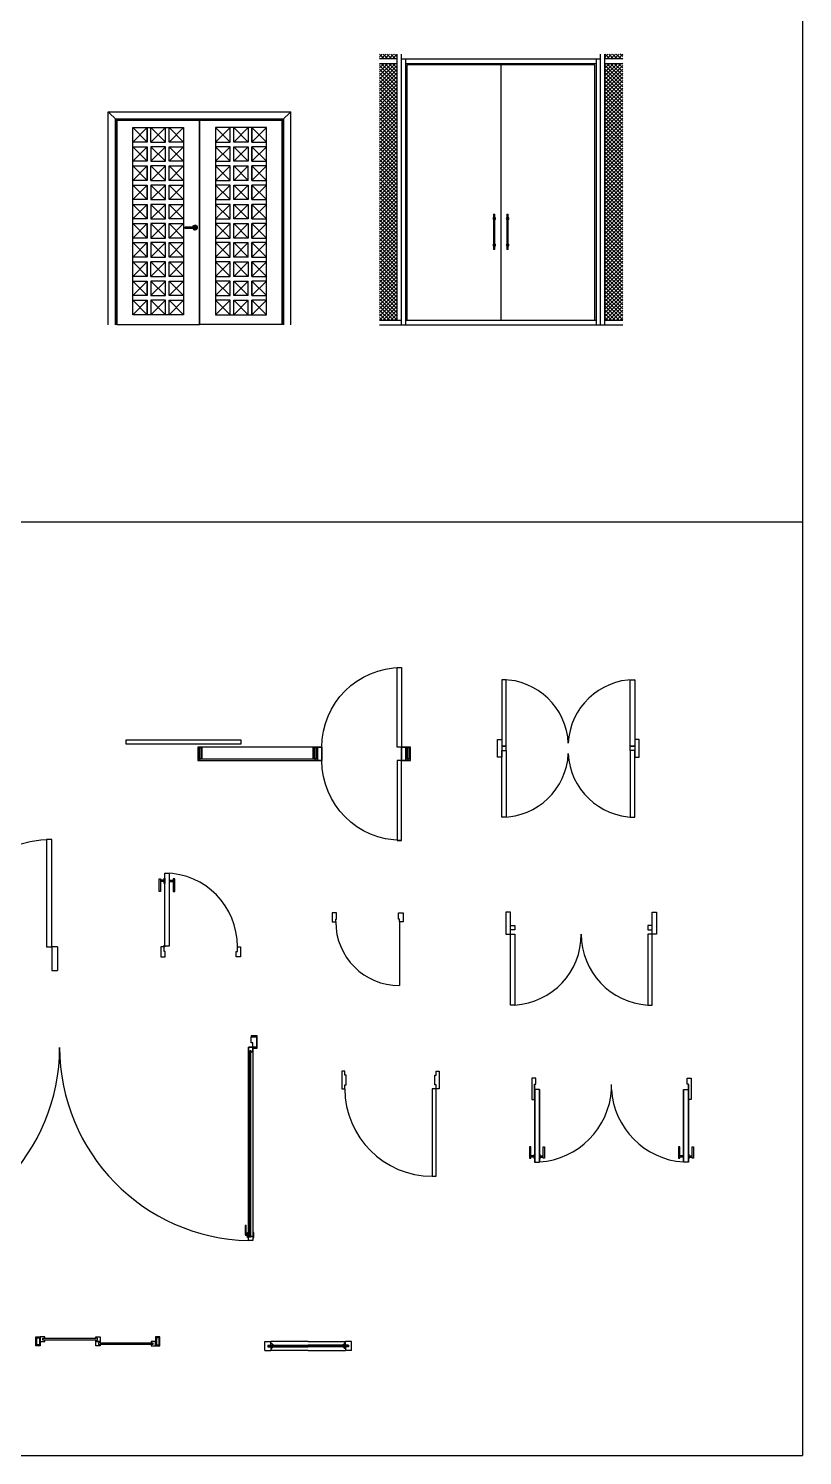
# Model space of a CAD drawing. Header units: inches. Extents: x -12530 to 36157, y 78659 to 110077.
# Drawn here: x 27426 to 36157, y 81285 to 97375 of the extents above; entities that cross this region are included whole.
import ezdxf

# ---------------------------------------------------------------- set-up
doc = ezdxf.new("R2010")
doc.units = ezdxf.units.IN
doc.header["$MEASUREMENT"] = 0
doc.layers.add('freecads.com', color=7, linetype='Continuous')

msp = doc.modelspace()

# ---------------------------------------------------------------- linework, layer by layer
at = {"layer": 'freecads.com'}
for p, q in [((36157, 110077), (36157, 81285)), ((31386, 97058), (31415, 97088)), ((31439, 97033), (31386, 97086)), ((31396, 97033), (31386, 97043)), ((31581, 97033), (31386, 97033)), ((31404, 97033), (31458, 97088)), ((31481, 97033), (31427, 97088)), ((31446, 97033), (31500, 97088)), ((31523, 97033), (31469, 97088)), ((31489, 97033), (31543, 97088)), ((31566, 97033), (31512, 97088)), ((31531, 97033), (31581, 97084)), ((31581, 97060), (31554, 97088)), ((31573, 97033), (31581, 97041)), ((31581, 97088), (31581, 94083)), ((31631, 97088), (31631, 94033)), ((31631, 97033), (33878, 97033)), ((31681, 94033), (31681, 97033)), ((33828, 97033), (33828, 94033)), ((33878, 94033), (33878, 97088)), ((33928, 97054), (33961, 97088)), ((33928, 94033), (33928, 97088)), ((33942, 97033), (33928, 97047)), ((34129, 97033), (33928, 97033)), ((33984, 97033), (33930, 97088)), ((33949, 97033), (34003, 97088)), ((34027, 97033), (33972, 97088)), ((33992, 97033), (34046, 97088)), ((34069, 97033), (34015, 97088)), ((34034, 97033), (34088, 97088)), ((34111, 97033), (34057, 97088)), ((34077, 97033), (34129, 97085)), ((34129, 97059), (34100, 97088)), ((34119, 97033), (34129, 97043)), ((31386, 96973), (31396, 96983)), ((31386, 96931), (31439, 96983)), ((31386, 96889), (31481, 96983)), ((31386, 96846), (31523, 96983)), ((31386, 96804), (31566, 96983)), ((31386, 96983), (31581, 96983)), ((31581, 96763), (31386, 96958)), ((31386, 96761), (31581, 96956)), ((31581, 96721), (31386, 96916)), ((31386, 96719), (31581, 96914)), ((31581, 96678), (31386, 96874)), ((31386, 96676), (31581, 96872)), ((31581, 96806), (31404, 96983)), ((31581, 96848), (31446, 96983)), ((31581, 96891), (31489, 96983)), ((31581, 96933), (31531, 96983)), ((31581, 96975), (31573, 96983)), ((31681, 96983), (33828, 96983)), ((31698, 94083), (31698, 96966)), ((33811, 96966), (31698, 96966)), ((32755, 96966), (32755, 94083)), ((33811, 96966), (33811, 94083)), ((33928, 96969), (33942, 96983)), ((33928, 96927), (33984, 96983)), ((33928, 96885), (34027, 96983)), ((33928, 96842), (34069, 96983)), ((33928, 96800), (34111, 96983)), ((33928, 96983), (34129, 96983)), ((34129, 96762), (33928, 96962)), ((33928, 96757), (34129, 96958)), ((34129, 96719), (33928, 96920)), ((33928, 96715), (34129, 96916)), ((34129, 96677), (33928, 96878)), ((33928, 96672), (34129, 96873)), ((34129, 96804), (33949, 96983)), ((34129, 96846), (33992, 96983)), ((34129, 96889), (34034, 96983)), ((34129, 96931), (34077, 96983)), ((34129, 96974), (34119, 96983)), ((31581, 96636), (31386, 96831)), ((31386, 96634), (31581, 96829)), ((31581, 96594), (31386, 96789)), ((31386, 96592), (31581, 96787)), ((31581, 96551), (31386, 96746)), ((31386, 96549), (31581, 96744)), ((31581, 96509), (31386, 96704)), ((34129, 96634), (33928, 96835)), ((33928, 96630), (34129, 96831)), ((34129, 96592), (33928, 96793)), ((33928, 96588), (34129, 96788)), ((34129, 96550), (33928, 96750)), ((33928, 96545), (34129, 96746)), ((34129, 96507), (33928, 96708)), ((31386, 96507), (31581, 96702)), ((31581, 96466), (31386, 96661)), ((31386, 96464), (31581, 96659)), ((31581, 96424), (31386, 96619)), ((31386, 96422), (31581, 96617)), ((31581, 96381), (31386, 96577)), ((31386, 96379), (31581, 96575)), ((33928, 96503), (34129, 96704)), ((34129, 96465), (33928, 96665)), ((33928, 96460), (34129, 96661)), ((34129, 96422), (33928, 96623)), ((33928, 96418), (34129, 96619)), ((34129, 96380), (33928, 96581)), ((33928, 96375), (34129, 96576)), ((31581, 96339), (31386, 96534)), ((31386, 96337), (31581, 96532)), ((31581, 96297), (31386, 96492)), ((31386, 96295), (31581, 96490)), ((31581, 96254), (31386, 96449)), ((31386, 96252), (31581, 96447)), ((31581, 96212), (31386, 96407)), ((31386, 96210), (31581, 96405)), ((34129, 96337), (33928, 96538)), ((33928, 96333), (34129, 96534)), ((34129, 96295), (33928, 96496)), ((33928, 96291), (34129, 96491)), ((34129, 96253), (33928, 96453)), ((33928, 96248), (34129, 96449)), ((34129, 96210), (33928, 96411)), ((33928, 96206), (34129, 96407)), ((31581, 96169), (31386, 96364)), ((31386, 96167), (31581, 96362)), ((31581, 96127), (31386, 96322)), ((31386, 96125), (31581, 96320)), ((31581, 96084), (31386, 96280)), ((31386, 96083), (31581, 96278)), ((31581, 96042), (31386, 96237)), ((31386, 96040), (31581, 96235)), ((34129, 96168), (33928, 96368)), ((33928, 96163), (34129, 96364)), ((34129, 96125), (33928, 96326)), ((33928, 96121), (34129, 96322)), ((34129, 96083), (33928, 96284)), ((33928, 96078), (34129, 96279)), ((34129, 96040), (33928, 96241)), ((33928, 96036), (34129, 96237)), ((31581, 96000), (31386, 96195)), ((31386, 95998), (31581, 96193)), ((31581, 95957), (31386, 96152)), ((31386, 95955), (31581, 96150)), ((31581, 95915), (31386, 96110)), ((31386, 95913), (31581, 96108)), ((31581, 95872), (31386, 96067)), ((31386, 95870), (31581, 96065)), ((34129, 95998), (33928, 96199)), ((33928, 95994), (34129, 96194)), ((34129, 95956), (33928, 96156)), ((33928, 95951), (34129, 96152)), ((34129, 95913), (33928, 96114)), ((33928, 95909), (34129, 96110)), ((34129, 95871), (33928, 96071)), ((33928, 95866), (34129, 96067)), ((31581, 95830), (31386, 96025)), ((31386, 95828), (31581, 96023)), ((31581, 95787), (31386, 95983)), ((31386, 95786), (31581, 95981)), ((31581, 95745), (31386, 95940)), ((31386, 95743), (31581, 95938)), ((34129, 95828), (33928, 96029)), ((33928, 95824), (34129, 96025)), ((34129, 95786), (33928, 95987)), ((33928, 95781), (34129, 95982)), ((34129, 95743), (33928, 95944)), ((33928, 95739), (34129, 95940)), ((34129, 95701), (33928, 95902)), ((31581, 95703), (31386, 95898)), ((31386, 95701), (31581, 95896)), ((31581, 95660), (31386, 95855)), ((31386, 95658), (31581, 95853)), ((31581, 95618), (31386, 95813)), ((31386, 95616), (31581, 95811)), ((31581, 95575), (31386, 95770)), ((31386, 95573), (31581, 95769)), ((33928, 95697), (34129, 95897)), ((34129, 95659), (33928, 95859)), ((33928, 95654), (34129, 95855)), ((34129, 95616), (33928, 95817)), ((33928, 95612), (34129, 95813)), ((34129, 95574), (33928, 95774)), ((33928, 95569), (34129, 95770)), ((31581, 95533), (31386, 95728)), ((31386, 95531), (31581, 95726)), ((31581, 95490), (31386, 95686)), ((31386, 95489), (31581, 95684)), ((31581, 95448), (31386, 95643)), ((31386, 95446), (31581, 95641)), ((31581, 95406), (31386, 95601)), ((31386, 95404), (31581, 95599)), ((34129, 95531), (33928, 95732)), ((33928, 95527), (34129, 95728)), ((34129, 95489), (33928, 95690)), ((33928, 95484), (34129, 95685)), ((34129, 95446), (33928, 95647)), ((33928, 95442), (34129, 95643)), ((34129, 95404), (33928, 95605)), ((33928, 95400), (34129, 95600)), ((31581, 95363), (31386, 95558)), ((31386, 95361), (31581, 95556)), ((31581, 95321), (31386, 95516)), ((31386, 95319), (31581, 95514)), ((31581, 95278), (31386, 95473)), ((31386, 95276), (31581, 95472)), ((31581, 95236), (31386, 95431)), ((31386, 95234), (31581, 95429)), ((34129, 95362), (33928, 95562)), ((33928, 95357), (34129, 95558)), ((34129, 95319), (33928, 95520)), ((33928, 95315), (34129, 95516)), ((34129, 95277), (33928, 95477)), ((33928, 95272), (34129, 95473)), ((34129, 95234), (33928, 95435)), ((33928, 95230), (34129, 95431)), ((31581, 95193), (31386, 95389)), ((31386, 95192), (31581, 95387)), ((31581, 95151), (31386, 95346)), ((31386, 95149), (31581, 95344)), ((31581, 95109), (31386, 95304)), ((31386, 95107), (31581, 95302)), ((31581, 95066), (31386, 95261)), ((31386, 95064), (31581, 95259)), ((32672, 95283), (32672, 94883)), ((32672, 95283), (32687, 95283)), ((32687, 94883), (32687, 95283)), ((32822, 95283), (32822, 94883)), ((32822, 95283), (32837, 95283)), ((32837, 94883), (32837, 95283)), ((34129, 95192), (33928, 95393)), ((33928, 95188), (34129, 95388)), ((34129, 95149), (33928, 95350)), ((33928, 95145), (34129, 95346)), ((34129, 95107), (33928, 95308)), ((33928, 95103), (34129, 95303)), ((34129, 95065), (33928, 95265)), ((33928, 95060), (34129, 95261)), ((31581, 95024), (31386, 95219)), ((31386, 95022), (31581, 95217)), ((31581, 94981), (31386, 95176)), ((31386, 94979), (31581, 95175)), ((31581, 94939), (31386, 95134)), ((31386, 94937), (31581, 95132)), ((34129, 95022), (33928, 95223)), ((33928, 95018), (34129, 95219)), ((34129, 94980), (33928, 95181)), ((33928, 94975), (34129, 95176)), ((34129, 94937), (33928, 95138)), ((33928, 94933), (34129, 95134)), ((34129, 94895), (33928, 95096)), ((31581, 94897), (31386, 95092)), ((31386, 94895), (31581, 95090)), ((31581, 94854), (31386, 95049)), ((31386, 94852), (31581, 95047)), ((31581, 94812), (31386, 95007)), ((31386, 94810), (31581, 95005)), ((31581, 94769), (31386, 94964)), ((31386, 94767), (31581, 94962)), ((33928, 94891), (34129, 95091)), ((34129, 94852), (33928, 95053)), ((33928, 94848), (34129, 95049)), ((34129, 94810), (33928, 95011)), ((33928, 94806), (34129, 95006)), ((34129, 94768), (33928, 94968)), ((33928, 94763), (34129, 94964)), ((31581, 94727), (31386, 94922)), ((31386, 94725), (31581, 94920)), ((31581, 94684), (31386, 94879)), ((31386, 94682), (31581, 94878)), ((31581, 94642), (31386, 94837)), ((31386, 94640), (31581, 94835)), ((31581, 94600), (31386, 94795)), ((31386, 94598), (31581, 94793)), ((32687, 94883), (32672, 94883)), ((32837, 94883), (32822, 94883)), ((34129, 94725), (33928, 94926)), ((33928, 94721), (34129, 94922)), ((34129, 94683), (33928, 94884)), ((33928, 94678), (34129, 94879)), ((34129, 94640), (33928, 94841)), ((33928, 94636), (34129, 94837)), ((34129, 94598), (33928, 94799)), ((33928, 94594), (34129, 94794)), ((31581, 94557), (31386, 94752)), ((31386, 94555), (31581, 94750)), ((31581, 94515), (31386, 94710)), ((31386, 94513), (31581, 94708)), ((31581, 94472), (31386, 94667)), ((31386, 94470), (31581, 94665)), ((31581, 94430), (31386, 94625)), ((31386, 94428), (31581, 94623)), ((34129, 94555), (33928, 94756)), ((33928, 94551), (34129, 94752)), ((34129, 94513), (33928, 94714)), ((33928, 94509), (34129, 94709)), ((34129, 94471), (33928, 94671)), ((33928, 94466), (34129, 94667)), ((34129, 94428), (33928, 94629)), ((33928, 94424), (34129, 94625)), ((31581, 94387), (31386, 94583)), ((31386, 94385), (31581, 94581)), ((31581, 94345), (31386, 94540)), ((31386, 94343), (31581, 94538)), ((31581, 94303), (31386, 94498)), ((31386, 94301), (31581, 94496)), ((31581, 94260), (31386, 94455)), ((31386, 94258), (31581, 94453)), ((34129, 94386), (33928, 94587)), ((33928, 94381), (34129, 94582)), ((34129, 94343), (33928, 94544)), ((33928, 94339), (34129, 94540)), ((34129, 94301), (33928, 94502)), ((33928, 94297), (34129, 94497)), ((34129, 94258), (33928, 94459)), ((33928, 94254), (34129, 94455)), ((31581, 94218), (31386, 94413)), ((31386, 94216), (31581, 94411)), ((31581, 94175), (31386, 94370)), ((31386, 94173), (31581, 94368)), ((31581, 94133), (31386, 94328)), ((31386, 94131), (31581, 94326)), ((34129, 94216), (33928, 94417)), ((33928, 94212), (34129, 94412)), ((34129, 94174), (33928, 94374)), ((33928, 94169), (34129, 94370)), ((34129, 94131), (33928, 94332)), ((33928, 94127), (34129, 94328)), ((31581, 94090), (31386, 94286)), ((31386, 94088), (31581, 94284)), ((31546, 94083), (31386, 94243)), ((31504, 94083), (31386, 94201)), ((31461, 94083), (31386, 94158)), ((31423, 94083), (31581, 94241)), ((31466, 94083), (31581, 94199)), ((31508, 94083), (31581, 94156)), ((34129, 94089), (33928, 94290)), ((33928, 94084), (34129, 94285)), ((34092, 94083), (33928, 94247)), ((34049, 94083), (33928, 94205)), ((34007, 94083), (33928, 94162)), ((33969, 94083), (34129, 94243)), ((34012, 94083), (34129, 94200)), ((34054, 94083), (34129, 94158)), ((31419, 94083), (31386, 94116)), ((31631, 94083), (31386, 94083)), ((31386, 94033), (34129, 94033)), ((31551, 94083), (31581, 94114)), ((33828, 94083), (31681, 94083)), ((33964, 94083), (33928, 94120)), ((34129, 94083), (33928, 94083)), ((34096, 94083), (34129, 94116)), ((36157, 91808), (11593, 91808)), ((31584, 89271), (31584, 90171)), ((31584, 90171), (31634, 90171)), ((31634, 90171), (31634, 89271)), ((32815, 90033), (32765, 90033)), ((32765, 90033), (32765, 89283)), ((32815, 89283), (32815, 90033)), ((34215, 89283), (34215, 90033)), ((34215, 90033), (34265, 90033)), ((34265, 90033), (34265, 89283)), ((29825, 89351), (28525, 89351)), ((28525, 89351), (28525, 89311)), ((28525, 89311), (29825, 89311)), ((29825, 89311), (29825, 89351)), ((32715, 89158), (32715, 89358)), ((32715, 89358), (32765, 89358)), ((32765, 89358), (32765, 89158)), ((34315, 89358), (34265, 89358)), ((34265, 89358), (34265, 89158)), ((34315, 89158), (34315, 89358)), ((29334, 89271), (29334, 89121)), ((30684, 89271), (29334, 89271)), ((29384, 89271), (29334, 89271)), ((29334, 89271), (29334, 89171)), ((29334, 89171), (29334, 89161)), ((29334, 89161), (29334, 89141)), ((29334, 89141), (29384, 89141)), ((29334, 89141), (30684, 89141)), ((29379, 89266), (29339, 89266)), ((29339, 89266), (29339, 89176)), ((29339, 89176), (29339, 89156)), ((29339, 89156), (29339, 89146)), ((29339, 89146), (29379, 89146)), ((29379, 89176), (29379, 89266)), ((29379, 89156), (29379, 89176)), ((29379, 89146), (29379, 89156)), ((29384, 89171), (29384, 89271)), ((29384, 89161), (29384, 89171)), ((29384, 89141), (29384, 89161)), ((30684, 89271), (30634, 89271)), ((30634, 89271), (30634, 89171)), ((30634, 89171), (30634, 89161)), ((30634, 89161), (30634, 89141)), ((30634, 89141), (30684, 89141)), ((30679, 89266), (30639, 89266)), ((30639, 89266), (30639, 89176)), ((30639, 89176), (30639, 89156)), ((30639, 89156), (30639, 89146)), ((30639, 89146), (30679, 89146)), ((30679, 89176), (30679, 89266)), ((30679, 89156), (30679, 89176)), ((30679, 89146), (30679, 89156)), ((30684, 89121), (30684, 89271)), ((30684, 89171), (30684, 89271)), ((30734, 89271), (30684, 89271)), ((30684, 89271), (30684, 89121)), ((30684, 89121), (30684, 89271)), ((30684, 89271), (30734, 89271)), ((30684, 89161), (30684, 89171)), ((30684, 89141), (30684, 89161)), ((30734, 89121), (30734, 89271)), ((30734, 89271), (30734, 89121)), ((31634, 89271), (31584, 89271)), ((31634, 89271), (31684, 89271)), ((31634, 89121), (31634, 89271)), ((31684, 89271), (31634, 89271)), ((31634, 89271), (31634, 89121)), ((31684, 89271), (31684, 89121)), ((31734, 89271), (31684, 89271)), ((31734, 89271), (31684, 89271)), ((31684, 89271), (31684, 89171)), ((31684, 89271), (31684, 89121)), ((31684, 89121), (31684, 89271)), ((31684, 89171), (31684, 89161)), ((31684, 89161), (31684, 89141)), ((31684, 89141), (31734, 89141)), ((31729, 89266), (31689, 89266)), ((31689, 89266), (31689, 89176)), ((31689, 89176), (31689, 89156)), ((31689, 89156), (31689, 89146)), ((31689, 89146), (31729, 89146)), ((31729, 89176), (31729, 89266)), ((31729, 89156), (31729, 89176)), ((31729, 89146), (31729, 89156)), ((31734, 89121), (31734, 89271)), ((31734, 89171), (31734, 89271)), ((31734, 89161), (31734, 89171)), ((31734, 89141), (31734, 89161)), ((32765, 89158), (32715, 89158)), ((32815, 89283), (32765, 89283)), ((32765, 89283), (32765, 89233)), ((32765, 89283), (32815, 89283)), ((32765, 89233), (32815, 89233)), ((32765, 89233), (32815, 89233)), ((32765, 88483), (32765, 89233)), ((32815, 89233), (32815, 89283)), ((32815, 89233), (32815, 88483)), ((34215, 89233), (34215, 89283)), ((34215, 89283), (34265, 89283)), ((34265, 89283), (34215, 89283)), ((34265, 89233), (34215, 89233)), ((34265, 89233), (34215, 89233)), ((34215, 89233), (34215, 88483)), ((34265, 89283), (34265, 89233)), ((34265, 88483), (34265, 89233)), ((34265, 89158), (34315, 89158)), ((29334, 89121), (30684, 89121)), ((30684, 89121), (30734, 89121)), ((30734, 89121), (30684, 89121)), ((31634, 89121), (31584, 89121)), ((31584, 89121), (31584, 88221)), ((31684, 89121), (31634, 89121)), ((31634, 88221), (31634, 89121)), ((31634, 89121), (31684, 89121)), ((31684, 89121), (31734, 89121)), ((32815, 88483), (32765, 88483)), ((34215, 88483), (34265, 88483)), ((27627, 88230), (27627, 87022)), ((27687, 88230), (27627, 88230)), ((27687, 87022), (27687, 88230)), ((31584, 88221), (31634, 88221)), ((28899, 87786), (28916, 87786)), ((28899, 87643), (28899, 87786)), ((28916, 87786), (28916, 87643)), ((28956, 87773), (28916, 87773)), ((28956, 87756), (28916, 87756)), ((28956, 87793), (28962, 87793)), ((28956, 87736), (28956, 87793)), ((28962, 87736), (28956, 87736)), ((28962, 87028), (28962, 87851)), ((28962, 87851), (29013, 87851)), ((28962, 87793), (28962, 87736)), ((29013, 87851), (29013, 87028)), ((29018, 87793), (29013, 87793)), ((29013, 87793), (29013, 87736)), ((29013, 87736), (29018, 87736)), ((29018, 87736), (29018, 87793)), ((29018, 87773), (29059, 87773)), ((29018, 87756), (29059, 87756)), ((29076, 87786), (29059, 87786)), ((29059, 87786), (29059, 87643)), ((29076, 87643), (29076, 87786)), ((28916, 87643), (28899, 87643)), ((29059, 87643), (29076, 87643)), ((30851, 87403), (30851, 87303)), ((30901, 87403), (30851, 87403)), ((30901, 87333), (30901, 87403)), ((31601, 87333), (31601, 87403)), ((31601, 87403), (31651, 87403)), ((31651, 87403), (31651, 87303)), ((32862, 87412), (32812, 87412)), ((32812, 87412), (32812, 87162)), ((32862, 87162), (32862, 87412)), ((34462, 87412), (34512, 87412)), ((34462, 87162), (34462, 87412)), ((34512, 87412), (34512, 87162)), ((30851, 87303), (30891, 87303)), ((30891, 87303), (30891, 87333)), ((30891, 87333), (30901, 87333)), ((31611, 87333), (31601, 87333)), ((31611, 87303), (31611, 87333)), ((31651, 87303), (31611, 87303)), ((31611, 87303), (31611, 86583)), ((32862, 87262), (32912, 87262)), ((32862, 87212), (32862, 87262)), ((32912, 87212), (32862, 87212)), ((32912, 87262), (32912, 87212)), ((34462, 87262), (34412, 87262)), ((34412, 87262), (34412, 87212)), ((34412, 87212), (34462, 87212)), ((34462, 87212), (34462, 87262)), ((32812, 87162), (32862, 87162)), ((32862, 87162), (32912, 87162)), ((32862, 86363), (32862, 87162)), ((32912, 87162), (32912, 86363)), ((34462, 87162), (34412, 87162)), ((34412, 87162), (34412, 86363)), ((34512, 87162), (34462, 87162)), ((34462, 86363), (34462, 87162)), ((27627, 87022), (27687, 87022)), ((27754, 87022), (27687, 87022)), ((27687, 87022), (27687, 86754)), ((27754, 87022), (27754, 86754)), ((28956, 87022), (28919, 87022)), ((28919, 87022), (28919, 86909)), ((28919, 86909), (28969, 86909)), ((28956, 87022), (28954, 87022)), ((28954, 87022), (28954, 86988)), ((28954, 86988), (28956, 86988)), ((28956, 86969), (28956, 87022)), ((28956, 86988), (28956, 87022)), ((28969, 86969), (28956, 86969)), ((28962, 87028), (28962, 87030)), ((28962, 87030), (28996, 87030)), ((29013, 87028), (28962, 87028)), ((28996, 87028), (28962, 87028)), ((28969, 86909), (28969, 86969)), ((28996, 87030), (28996, 87028)), ((29768, 86969), (29782, 86969)), ((29768, 86909), (29768, 86969)), ((29819, 86909), (29768, 86909)), ((29782, 86969), (29782, 87022)), ((29782, 87022), (29819, 87022)), ((29819, 87022), (29819, 86909)), ((27687, 86754), (27754, 86754)), ((32912, 86363), (32862, 86363)), ((34412, 86363), (34462, 86363)), ((30959, 85619), (30959, 85419)), ((32024, 85619), (32059, 85619)), ((32059, 85619), (32059, 85419)), ((27509, 82521), (27509, 82621)), ((27509, 82621), (27559, 82621)), ((27519, 82531), (27519, 82611)), ((27519, 82611), (27549, 82611)), ((27549, 82611), (27549, 82531)), ((27609, 82621), (27559, 82621)), ((27559, 82621), (27559, 82571)), ((27559, 82621), (27559, 82536)), ((27559, 82571), (27609, 82571)), ((27559, 82521), (27559, 82569)), ((27559, 82569), (27559, 82521)), ((27589, 82586), (27589, 82606)), ((27589, 82606), (27609, 82606)), ((27609, 82586), (27589, 82586)), ((27609, 82606), (27609, 82621)), ((27609, 82606), (28184, 82606)), ((27609, 82571), (27609, 82586)), ((28184, 82586), (27609, 82586)), ((28184, 82606), (28184, 82621)), ((28184, 82621), (28234, 82621)), ((28204, 82606), (28184, 82606)), ((28184, 82571), (28184, 82586)), ((28184, 82586), (28204, 82586)), ((28184, 82521), (28184, 82571)), ((28184, 82571), (28234, 82571)), ((28234, 82571), (28184, 82571)), ((28204, 82586), (28204, 82606)), ((28234, 82556), (28214, 82556)), ((28214, 82556), (28214, 82536)), ((28234, 82621), (28234, 82571)), ((28234, 82571), (28234, 82556)), ((28234, 82556), (28809, 82556)), ((28859, 82571), (28809, 82571)), ((28809, 82571), (28809, 82556)), ((28809, 82556), (28829, 82556)), ((28829, 82556), (28829, 82536)), ((28909, 82621), (28859, 82621)), ((28859, 82621), (28859, 82536)), ((28859, 82521), (28859, 82571)), ((28859, 82521), (28859, 82569)), ((28859, 82569), (28859, 82521)), ((28899, 82611), (28869, 82611)), ((28869, 82611), (28869, 82531)), ((28899, 82531), (28899, 82611)), ((28909, 82521), (28909, 82621)), ((30091, 82470), (30091, 82570)), ((30091, 82570), (30161, 82570)), ((30091, 82470), (30091, 82570)), ((30161, 82530), (30161, 82570)), ((30581, 82570), (30161, 82570)), ((30161, 82551), (30169, 82551)), ((30581, 82570), (31001, 82570)), ((31001, 82551), (30992, 82551)), ((31071, 82570), (31001, 82570)), ((31001, 82530), (31001, 82570)), ((31071, 82470), (31071, 82570)), ((27559, 82521), (27509, 82521)), ((27549, 82531), (27519, 82531)), ((27549, 82536), (27549, 82531)), ((27559, 82536), (27559, 82536)), ((27559, 82536), (27559, 82521)), ((28234, 82521), (28184, 82521)), ((28214, 82536), (28234, 82536)), ((28234, 82536), (28234, 82521)), ((28809, 82536), (28234, 82536)), ((28829, 82536), (28809, 82536)), ((28809, 82536), (28809, 82521)), ((28809, 82521), (28859, 82521)), ((28859, 82536), (28859, 82536)), ((28859, 82536), (28859, 82521)), ((28859, 82521), (28909, 82521)), ((28869, 82536), (28869, 82531)), ((28869, 82531), (28899, 82531)), ((30091, 82470), (30161, 82470)), ((30127, 82530), (30161, 82530)), ((30127, 82530), (30127, 82510)), ((30127, 82520), (30581, 82520)), ((30127, 82510), (30161, 82510)), ((30161, 82530), (30581, 82530)), ((30161, 82510), (30581, 82510)), ((30161, 82510), (30161, 82470)), ((30161, 82490), (30169, 82490)), ((30581, 82470), (30161, 82470)), ((30186, 82534), (30186, 82530)), ((30186, 82507), (30186, 82510)), ((31001, 82530), (30581, 82530)), ((31034, 82520), (30581, 82520)), ((31001, 82510), (30581, 82510)), ((30581, 82470), (31001, 82470)), ((30976, 82534), (30976, 82530)), ((30976, 82507), (30976, 82510)), ((31001, 82490), (30992, 82490)), ((31034, 82530), (31001, 82530)), ((31001, 82510), (31001, 82470)), ((31034, 82510), (31001, 82510)), ((31071, 82470), (31001, 82470)), ((31034, 82530), (31034, 82510))]:
    msp.add_line(p, q, dxfattribs=at)
at = {"layer": 'freecads.com', "ltscale": 0.5}
for p, q in [((28325, 96438), (30386, 96438)), ((28325, 94033), (28325, 96438)), ((30386, 94033), (30386, 96438)), ((28407, 96357), (30305, 96357)), ((28407, 94033), (28407, 96357)), ((28422, 96341), (30289, 96341)), ((28422, 94033), (28422, 96341)), ((28422, 96341), (28422, 94038)), ((28602, 96259), (28766, 96095)), ((28766, 96259), (28602, 96095)), ((28602, 96259), (29176, 96259)), ((28602, 94147), (28602, 96259)), ((28766, 96259), (28766, 96095)), ((28766, 96095), (28766, 96259)), ((28971, 96259), (28807, 96095)), ((28807, 96095), (28807, 96259)), ((28807, 96259), (28971, 96095)), ((28971, 96095), (28971, 96259)), ((29012, 96259), (29176, 96095)), ((29176, 96259), (29012, 96095)), ((29012, 96095), (29012, 96259)), ((29176, 96259), (29176, 94147)), ((29355, 94038), (29355, 96341)), ((29356, 94038), (29356, 96341)), ((29357, 94038), (29357, 96341)), ((29699, 96259), (29535, 96095)), ((29535, 96259), (29699, 96095)), ((30110, 96259), (29535, 96259)), ((29535, 96259), (29535, 94147)), ((29699, 96095), (29699, 96259)), ((29741, 96095), (29741, 96259)), ((29741, 96259), (29905, 96095)), ((29905, 96259), (29741, 96095)), ((29905, 96259), (29905, 96095)), ((30110, 96259), (29946, 96259)), ((29946, 96259), (29946, 96095)), ((30110, 96259), (29946, 96095)), ((29946, 96095), (29946, 96259)), ((29946, 96259), (30110, 96095)), ((30110, 94147), (30110, 96259)), ((30289, 94033), (30289, 96341)), ((30289, 96341), (30289, 94038)), ((30305, 94033), (30305, 96357)), ((28766, 96095), (28602, 96095)), ((28807, 96095), (28971, 96095)), ((29176, 96095), (29012, 96095)), ((29535, 96095), (29699, 96095)), ((29905, 96095), (29741, 96095)), ((29946, 96095), (30110, 96095)), ((28602, 96043), (28766, 96043)), ((28602, 96043), (28766, 95879)), ((28766, 96043), (28602, 95879)), ((28766, 96043), (28766, 95879)), ((28766, 95879), (28766, 96043)), ((28971, 96043), (28807, 96043)), ((28807, 96043), (28807, 95879)), ((28971, 96043), (28807, 95879)), ((28807, 96043), (28971, 95879)), ((28971, 95879), (28971, 96043)), ((29012, 96043), (29176, 96043)), ((29012, 95879), (29012, 96043)), ((29012, 96043), (29176, 95879)), ((29176, 96043), (29012, 95879)), ((29699, 96043), (29535, 96043)), ((29699, 96043), (29535, 95879)), ((29535, 96043), (29699, 95879)), ((29699, 95879), (29699, 96043)), ((29741, 96043), (29905, 96043)), ((29741, 95879), (29741, 96043)), ((29741, 96043), (29905, 95879)), ((29905, 96043), (29741, 95879)), ((29905, 96043), (29905, 95879)), ((30110, 96043), (29946, 96043)), ((29946, 96043), (29946, 95879)), ((30110, 96043), (29946, 95879)), ((29946, 95879), (29946, 96043)), ((29946, 96043), (30110, 95879)), ((28766, 95879), (28602, 95879)), ((28602, 95826), (28766, 95826)), ((28602, 95826), (28766, 95662)), ((28766, 95826), (28602, 95662)), ((28766, 95826), (28766, 95662)), ((28766, 95662), (28766, 95826)), ((28807, 95879), (28971, 95879)), ((28971, 95826), (28807, 95826)), ((28971, 95826), (28807, 95662)), ((28807, 95662), (28807, 95826)), ((28807, 95826), (28971, 95662)), ((28971, 95662), (28971, 95826)), ((29176, 95879), (29012, 95879)), ((29012, 95826), (29176, 95826)), ((29012, 95826), (29176, 95662)), ((29176, 95826), (29012, 95662)), ((29012, 95662), (29012, 95826)), ((29535, 95879), (29699, 95879)), ((29699, 95826), (29535, 95826)), ((29699, 95826), (29535, 95662)), ((29535, 95826), (29699, 95662)), ((29699, 95662), (29699, 95826)), ((29905, 95879), (29741, 95879)), ((29741, 95826), (29905, 95826)), ((29741, 95662), (29741, 95826)), ((29741, 95826), (29905, 95662)), ((29905, 95826), (29741, 95662)), ((29905, 95662), (29905, 95826)), ((29946, 95879), (30110, 95879)), ((30110, 95826), (29946, 95826)), ((29946, 95826), (29946, 95662)), ((30110, 95826), (29946, 95662)), ((29946, 95662), (29946, 95826)), ((29946, 95826), (30110, 95662)), ((28766, 95662), (28602, 95662)), ((28602, 95610), (28766, 95610)), ((28602, 95610), (28766, 95446)), ((28766, 95610), (28602, 95446)), ((28766, 95610), (28766, 95446)), ((28766, 95446), (28766, 95610)), ((28807, 95662), (28971, 95662)), ((28971, 95610), (28807, 95610)), ((28807, 95610), (28807, 95446)), ((28971, 95610), (28807, 95446)), ((28807, 95610), (28971, 95446)), ((28971, 95446), (28971, 95610)), ((29176, 95662), (29012, 95662)), ((29012, 95610), (29176, 95610)), ((29012, 95610), (29176, 95446)), ((29176, 95610), (29012, 95446)), ((29012, 95446), (29012, 95610)), ((29535, 95662), (29699, 95662)), ((29699, 95610), (29535, 95610)), ((29699, 95610), (29535, 95446)), ((29535, 95610), (29699, 95446)), ((29699, 95446), (29699, 95610)), ((29905, 95662), (29741, 95662)), ((29741, 95610), (29905, 95610)), ((29741, 95610), (29905, 95446)), ((29905, 95610), (29741, 95446)), ((29741, 95446), (29741, 95610)), ((29905, 95610), (29905, 95446)), ((29946, 95662), (30110, 95662)), ((30110, 95610), (29946, 95610)), ((29946, 95610), (29946, 95446)), ((30110, 95610), (29946, 95446)), ((29946, 95446), (29946, 95610)), ((29946, 95610), (30110, 95446)), ((28766, 95446), (28602, 95446)), ((28807, 95446), (28971, 95446)), ((29176, 95446), (29012, 95446)), ((29535, 95446), (29699, 95446)), ((29905, 95446), (29741, 95446)), ((29946, 95446), (30110, 95446)), ((28602, 95393), (28766, 95393)), ((28602, 95393), (28766, 95229)), ((28766, 95393), (28602, 95229)), ((28766, 95393), (28766, 95229)), ((28766, 95229), (28766, 95393)), ((28971, 95393), (28807, 95393)), ((28807, 95393), (28807, 95229)), ((28971, 95393), (28807, 95229)), ((28807, 95393), (28971, 95229)), ((28971, 95229), (28971, 95393)), ((29012, 95393), (29176, 95393)), ((29012, 95229), (29012, 95393)), ((29012, 95393), (29176, 95229)), ((29176, 95393), (29012, 95229)), ((29699, 95393), (29535, 95393)), ((29699, 95393), (29535, 95229)), ((29535, 95393), (29699, 95229)), ((29699, 95229), (29699, 95393)), ((29741, 95393), (29905, 95393)), ((29741, 95393), (29905, 95229)), ((29905, 95393), (29741, 95229)), ((29741, 95229), (29741, 95393)), ((29905, 95393), (29905, 95229)), ((30110, 95393), (29946, 95393)), ((29946, 95393), (29946, 95229)), ((30110, 95393), (29946, 95229)), ((29946, 95229), (29946, 95393)), ((29946, 95393), (30110, 95229)), ((28766, 95229), (28602, 95229)), ((28602, 95177), (28766, 95177)), ((28602, 95177), (28766, 95013)), ((28766, 95177), (28602, 95013)), ((28766, 95177), (28766, 95013)), ((28766, 95013), (28766, 95177)), ((28807, 95229), (28971, 95229)), ((28971, 95177), (28807, 95177)), ((28807, 95177), (28807, 95013)), ((28971, 95177), (28807, 95013)), ((28807, 95177), (28971, 95013)), ((28971, 95013), (28971, 95177)), ((29176, 95229), (29012, 95229)), ((29012, 95177), (29176, 95177)), ((29012, 95177), (29176, 95013)), ((29176, 95177), (29012, 95013)), ((29012, 95013), (29012, 95177)), ((29326, 95135), (29190, 95135)), ((29190, 95135), (29190, 95126)), ((29190, 95126), (29326, 95126)), ((29286, 95131), (29321, 95131)), ((29304, 95118), (29304, 95143)), ((29326, 95126), (29326, 95135)), ((29535, 95229), (29699, 95229)), ((29699, 95177), (29535, 95177)), ((29699, 95177), (29535, 95013)), ((29535, 95177), (29699, 95013)), ((29699, 95013), (29699, 95177)), ((29905, 95229), (29741, 95229)), ((29741, 95177), (29905, 95177)), ((29741, 95013), (29741, 95177)), ((29741, 95177), (29905, 95013)), ((29905, 95177), (29741, 95013)), ((29905, 95177), (29905, 95013)), ((29946, 95229), (30110, 95229)), ((30110, 95177), (29946, 95177)), ((29946, 95177), (29946, 95013)), ((30110, 95177), (29946, 95013)), ((29946, 95013), (29946, 95177)), ((29946, 95177), (30110, 95013)), ((28766, 95013), (28602, 95013)), ((28602, 94961), (28766, 94961)), ((28602, 94961), (28766, 94796)), ((28766, 94961), (28602, 94796)), ((28766, 94961), (28766, 94796)), ((28766, 94796), (28766, 94961)), ((28807, 95013), (28971, 95013)), ((28971, 94961), (28807, 94961)), ((28807, 94961), (28807, 94796)), ((28971, 94961), (28807, 94796)), ((28807, 94961), (28971, 94796)), ((28971, 94796), (28971, 94961)), ((29176, 95013), (29012, 95013)), ((29012, 94961), (29176, 94961)), ((29012, 94796), (29012, 94961)), ((29012, 94961), (29176, 94796)), ((29176, 94961), (29012, 94796)), ((29535, 95013), (29699, 95013)), ((29699, 94961), (29535, 94961)), ((29699, 94961), (29535, 94796)), ((29535, 94961), (29699, 94796)), ((29699, 94796), (29699, 94961)), ((29905, 95013), (29741, 95013)), ((29741, 94961), (29905, 94961)), ((29741, 94961), (29905, 94796)), ((29905, 94961), (29741, 94796)), ((29741, 94796), (29741, 94961)), ((29905, 94796), (29905, 94961)), ((29946, 95013), (30110, 95013)), ((30110, 94961), (29946, 94961)), ((29946, 94961), (29946, 94796)), ((30110, 94961), (29946, 94796)), ((29946, 94796), (29946, 94961)), ((29946, 94961), (30110, 94796)), ((28766, 94796), (28602, 94796)), ((28807, 94796), (28971, 94796)), ((29176, 94796), (29012, 94796)), ((29535, 94796), (29699, 94796)), ((29905, 94796), (29741, 94796)), ((29946, 94796), (30110, 94796)), ((28602, 94744), (28766, 94744)), ((28602, 94744), (28766, 94580)), ((28766, 94744), (28602, 94580)), ((28766, 94744), (28766, 94580)), ((28766, 94580), (28766, 94744)), ((28971, 94744), (28807, 94744)), ((28971, 94744), (28807, 94580)), ((28807, 94580), (28807, 94744)), ((28807, 94744), (28971, 94580)), ((28971, 94580), (28971, 94744)), ((29012, 94744), (29176, 94744)), ((29012, 94580), (29012, 94744)), ((29012, 94744), (29176, 94580)), ((29176, 94744), (29012, 94580)), ((29699, 94744), (29535, 94744)), ((29699, 94744), (29535, 94580)), ((29535, 94744), (29699, 94580)), ((29699, 94580), (29699, 94744)), ((29741, 94744), (29905, 94744)), ((29741, 94580), (29741, 94744)), ((29741, 94744), (29905, 94580)), ((29905, 94744), (29741, 94580)), ((29905, 94744), (29905, 94580)), ((30110, 94744), (29946, 94744)), ((29946, 94744), (29946, 94580)), ((30110, 94744), (29946, 94580)), ((29946, 94580), (29946, 94744)), ((29946, 94744), (30110, 94580)), ((28766, 94580), (28602, 94580)), ((28602, 94528), (28766, 94528)), ((28602, 94528), (28766, 94364)), ((28766, 94528), (28602, 94364)), ((28766, 94528), (28766, 94364)), ((28766, 94364), (28766, 94528)), ((28807, 94580), (28971, 94580)), ((28971, 94528), (28807, 94528)), ((28807, 94528), (28807, 94364)), ((28971, 94528), (28807, 94364)), ((28807, 94528), (28971, 94364)), ((28971, 94364), (28971, 94528)), ((29176, 94580), (29012, 94580)), ((29012, 94528), (29176, 94528)), ((29012, 94528), (29176, 94364)), ((29176, 94528), (29012, 94364)), ((29012, 94364), (29012, 94528)), ((29535, 94580), (29699, 94580)), ((29699, 94528), (29535, 94528)), ((29699, 94528), (29535, 94364)), ((29535, 94528), (29699, 94364)), ((29699, 94364), (29699, 94528)), ((29905, 94580), (29741, 94580)), ((29741, 94528), (29905, 94528)), ((29741, 94528), (29905, 94364)), ((29905, 94528), (29741, 94364)), ((29741, 94364), (29741, 94528)), ((29905, 94364), (29905, 94528)), ((29946, 94580), (30110, 94580)), ((30110, 94528), (29946, 94528)), ((29946, 94528), (29946, 94364)), ((30110, 94528), (29946, 94364)), ((29946, 94364), (29946, 94528)), ((29946, 94528), (30110, 94364)), ((28766, 94364), (28602, 94364)), ((28602, 94311), (28766, 94311)), ((28602, 94311), (28766, 94147)), ((28766, 94311), (28602, 94147)), ((28766, 94311), (28766, 94147)), ((28766, 94147), (28766, 94311)), ((28807, 94364), (28971, 94364)), ((28971, 94311), (28807, 94311)), ((28807, 94311), (28807, 94147)), ((28971, 94311), (28807, 94147)), ((28807, 94311), (28971, 94147)), ((28971, 94147), (28971, 94311)), ((29176, 94364), (29012, 94364)), ((29012, 94311), (29176, 94311)), ((29012, 94311), (29176, 94147)), ((29176, 94311), (29012, 94147)), ((29012, 94147), (29012, 94311)), ((29535, 94364), (29699, 94364)), ((29699, 94311), (29535, 94311)), ((29699, 94311), (29535, 94147)), ((29535, 94311), (29699, 94147)), ((29699, 94147), (29699, 94311)), ((29905, 94364), (29741, 94364)), ((29741, 94311), (29905, 94311)), ((29741, 94147), (29741, 94311)), ((29741, 94311), (29905, 94147)), ((29905, 94311), (29741, 94147)), ((29905, 94147), (29905, 94311)), ((29946, 94364), (30110, 94364)), ((30110, 94311), (29946, 94311)), ((29946, 94311), (29946, 94147)), ((30110, 94311), (29946, 94147)), ((29946, 94147), (29946, 94311)), ((29946, 94311), (30110, 94147)), ((29176, 94147), (28602, 94147)), ((29535, 94147), (30110, 94147)), ((29946, 94147), (30110, 94147)), ((28422, 94038), (29355, 94038)), ((30289, 94038), (29357, 94038)), ((33148, 85538), (33103, 85538)), ((33103, 85538), (33103, 85298)), ((33133, 85298), (33133, 85470)), ((33133, 85470), (33148, 85470)), ((33148, 85470), (33148, 85538)), ((34857, 85470), (34857, 85538)), ((34857, 85538), (34902, 85538)), ((34872, 85470), (34857, 85470)), ((34872, 85298), (34872, 85470)), ((34902, 85538), (34902, 85298)), ((33103, 85298), (33133, 85298)), ((33135, 85413), (33135, 84593)), ((33190, 85413), (33135, 85413)), ((33136, 85413), (33136, 84593)), ((33189, 85413), (33189, 84593)), ((33190, 84593), (33190, 85413)), ((34815, 84593), (34815, 85413)), ((34815, 85413), (34870, 85413)), ((34816, 85413), (34816, 84593)), ((34869, 85413), (34869, 84593)), ((34870, 85413), (34870, 84593)), ((34902, 85298), (34872, 85298)), ((33094, 84764), (33079, 84764)), ((33079, 84764), (33079, 84637)), ((33094, 84764), (33079, 84764)), ((33079, 84764), (33079, 84637)), ((33079, 84637), (33094, 84637)), ((33079, 84637), (33094, 84637)), ((33094, 84637), (33094, 84764)), ((33094, 84637), (33094, 84764)), ((33130, 84664), (33094, 84664)), ((33130, 84664), (33094, 84664)), ((33130, 84649), (33094, 84649)), ((33130, 84649), (33094, 84649)), ((33135, 84681), (33130, 84681)), ((33130, 84681), (33130, 84631)), ((33135, 84681), (33130, 84681)), ((33130, 84681), (33130, 84631)), ((33135, 84631), (33135, 84681)), ((33135, 84631), (33135, 84681)), ((33190, 84631), (33190, 84681)), ((33190, 84681), (33195, 84681)), ((33190, 84631), (33190, 84681)), ((33190, 84681), (33195, 84681)), ((33195, 84681), (33195, 84631)), ((33195, 84681), (33195, 84631)), ((33195, 84664), (33231, 84664)), ((33195, 84664), (33231, 84664)), ((33195, 84649), (33231, 84649)), ((33195, 84649), (33231, 84649)), ((33231, 84637), (33231, 84764)), ((33231, 84764), (33246, 84764)), ((33231, 84637), (33231, 84764)), ((33231, 84764), (33246, 84764)), ((33246, 84637), (33231, 84637)), ((33246, 84637), (33231, 84637)), ((33246, 84764), (33246, 84637)), ((33246, 84764), (33246, 84637)), ((34774, 84764), (34759, 84764)), ((34759, 84764), (34759, 84637)), ((34774, 84764), (34759, 84764)), ((34759, 84764), (34759, 84637)), ((34759, 84637), (34774, 84637)), ((34759, 84637), (34774, 84637)), ((34774, 84637), (34774, 84764)), ((34774, 84637), (34774, 84764)), ((34810, 84664), (34774, 84664)), ((34810, 84664), (34774, 84664)), ((34810, 84649), (34774, 84649)), ((34810, 84649), (34774, 84649)), ((34815, 84681), (34810, 84681)), ((34810, 84681), (34810, 84631)), ((34815, 84681), (34810, 84681)), ((34810, 84681), (34810, 84631)), ((34815, 84631), (34815, 84681)), ((34815, 84631), (34815, 84681)), ((34870, 84631), (34870, 84681)), ((34870, 84681), (34875, 84681)), ((34870, 84631), (34870, 84681)), ((34870, 84681), (34875, 84681)), ((34875, 84681), (34875, 84631)), ((34875, 84681), (34875, 84631)), ((34875, 84664), (34911, 84664)), ((34875, 84664), (34911, 84664)), ((34875, 84649), (34911, 84649)), ((34875, 84649), (34911, 84649)), ((34911, 84637), (34911, 84764)), ((34911, 84764), (34926, 84764)), ((34911, 84637), (34911, 84764)), ((34911, 84764), (34926, 84764)), ((34926, 84637), (34911, 84637)), ((34926, 84637), (34911, 84637)), ((34926, 84764), (34926, 84637)), ((34926, 84764), (34926, 84637)), ((33130, 84631), (33135, 84631)), ((33130, 84631), (33135, 84631)), ((33135, 84593), (33190, 84593)), ((33195, 84631), (33190, 84631)), ((33195, 84631), (33190, 84631)), ((34810, 84631), (34815, 84631)), ((34810, 84631), (34815, 84631)), ((34870, 84593), (34815, 84593)), ((34875, 84631), (34870, 84631)), ((34875, 84631), (34870, 84631))]:
    msp.add_line(p, q, dxfattribs=at)
at = {"layer": 'freecads.com', "ltscale": 0.4}
for p, q in [((28422, 96341), (28325, 96438)), ((30289, 96341), (30386, 96438))]:
    msp.add_line(p, q, dxfattribs=at)
at = {"layer": 'freecads.com', "ltscale": 0.1}
for p, q in [((29359, 89122), (29359, 89271)), ((30659, 89122), (30659, 89271)), ((31709, 89122), (31709, 89271)), ((30994, 85619), (30959, 85619)), ((30994, 85574), (30994, 85619)), ((32024, 85574), (32024, 85619)), ((31009, 85574), (30994, 85574)), ((30994, 85419), (30994, 85464)), ((30994, 85464), (31009, 85464)), ((31009, 85464), (31009, 85574)), ((32009, 85464), (32009, 85574)), ((32009, 85574), (32024, 85574)), ((32024, 85464), (32009, 85464)), ((32024, 84434), (32024, 85464)), ((30959, 85419), (30994, 85419)), ((32059, 85419), (31979, 85419)), ((31979, 85419), (31979, 84434)), ((31979, 84434), (32024, 84434))]:
    msp.add_line(p, q, dxfattribs=at)
at = {"layer": 'freecads.com', "ltscale": 1000}
for p, q in [((30007, 86017), (29937, 86017)), ((29937, 86017), (29937, 86007)), ((30007, 86017), (29937, 86017)), ((29937, 86017), (29937, 86007)), ((29937, 86007), (29997, 86007)), ((29937, 86007), (29997, 86007)), ((29937, 85938), (29937, 86006)), ((29937, 86006), (29996, 86006)), ((29937, 85938), (29937, 86006)), ((29937, 86006), (29996, 86006)), ((29957, 85938), (29937, 85938)), ((29957, 85938), (29937, 85938)), ((29957, 85888), (29957, 85938)), ((29957, 85888), (29957, 85938)), ((29996, 86006), (29996, 85888)), ((29996, 86006), (29996, 85888)), ((29997, 86007), (29997, 85887)), ((29997, 86007), (29997, 85887)), ((30007, 85877), (30007, 86017)), ((30007, 85877), (30007, 86017)), ((29906, 83709), (29906, 85888)), ((29906, 85888), (29956, 85888)), ((29906, 85888), (29906, 85838)), ((29956, 85888), (29906, 85888)), ((29906, 85838), (29916, 85838)), ((29916, 85838), (29916, 85848)), ((29916, 85848), (29924, 85848)), ((29917, 83750), (29917, 85847)), ((29917, 85847), (29923, 85847)), ((29923, 85847), (29923, 83750)), ((29924, 85848), (29924, 85838)), ((29924, 85838), (29926, 85838)), ((29926, 85838), (29926, 85848)), ((29926, 85848), (29936, 85848)), ((29935, 85847), (29927, 85847)), ((29927, 85847), (29927, 83750)), ((29935, 83750), (29935, 85847)), ((29936, 85848), (29936, 85838)), ((29936, 85838), (29956, 85838)), ((29956, 85888), (29956, 83709)), ((29956, 85838), (29956, 85888)), ((29996, 85888), (29957, 85888)), ((29996, 85888), (29957, 85888)), ((29997, 85887), (29957, 85887)), ((29957, 85887), (29957, 85877)), ((29997, 85887), (29957, 85887)), ((29957, 85887), (29957, 85877)), ((29957, 85877), (30007, 85877)), ((29957, 85877), (30007, 85877)), ((29880, 83877), (29870, 83877)), ((29870, 83877), (29870, 83777)), ((29880, 83777), (29880, 83877)), ((29895, 83777), (29880, 83777)), ((29880, 83767), (29895, 83767)), ((29895, 83799), (29905, 83799)), ((29895, 83744), (29895, 83799)), ((29895, 83767), (29895, 83777)), ((29905, 83744), (29895, 83744)), ((29905, 83799), (29905, 83744)), ((29906, 83709), (29906, 83759)), ((29906, 83759), (29916, 83759)), ((29956, 83709), (29906, 83709)), ((29956, 83709), (29906, 83709)), ((29916, 83759), (29916, 83749)), ((29916, 83749), (29924, 83749)), ((29923, 83750), (29917, 83750)), ((29924, 83749), (29924, 83759)), ((29924, 83759), (29926, 83759)), ((29926, 83759), (29926, 83749)), ((29926, 83749), (29936, 83749)), ((29927, 83750), (29935, 83750)), ((29936, 83749), (29936, 83759)), ((29936, 83759), (29956, 83759)), ((29956, 83759), (29956, 83709)), ((29967, 83799), (29957, 83799)), ((29957, 83799), (29957, 83744)), ((29957, 83744), (29967, 83744)), ((29967, 83744), (29967, 83799))]:
    msp.add_line(p, q, dxfattribs=at)
at = {"layer": 'freecads.com', "ltscale": 10}
for p, q in [((33135, 85468), (33135, 85413)), ((34002, 85413), (34002, 85468)), ((34002, 85413), (34002, 85468)), ((34870, 85468), (34870, 85413))]:
    msp.add_line(p, q, dxfattribs=at)
at = {"layer": 'freecads.com'}
msp.add_lwpolyline([(-12530, 81285), (36157, 81285)], dxfattribs=at)
at = {"layer": 'freecads.com', "ltscale": 0.4}
for radius in [25.6, 20.5]:
    msp.add_circle((29304, 95131), radius, dxfattribs=at)
at = {"layer": 'freecads.com'}
msp.add_circle((28957, 87027), 6.75, dxfattribs=at)
at = {"layer": 'freecads.com', "ltscale": 0.5}
for radius, start, end in [(25.6, 189.4972, 170.5028), (23.6, 190.3318, 169.6682), (6.41, 41.2999, 138.7001), (6.41, 221.2999, 318.7001)]:
    msp.add_arc((29304, 95131), radius, start, end, dxfattribs=at)
at = {"layer": 'freecads.com'}
for centre, radius, start, end in [((32680, 95233), 15, 120, 240), ((32680, 95233), 15, 300, 60), ((32830, 95233), 15, 120, 240), ((32830, 95233), 15, 300, 60), ((32680, 94933), 15, 120, 240), ((32680, 94933), 15, 300, 60), ((32830, 94933), 15, 120, 240), ((32830, 94933), 15, 300, 60), ((32765, 89282), 751, 2.5879, 89.7997), ((34265, 89282), 751, 90.2003, 177.4121), ((32765, 89234), 751, 270.2003, 357.4121), ((34265, 89234), 751, 182.5879, 269.7997), ((27687, 87022), 1208, 90, 180), ((28957, 87027), 825, 359.6672, 89.3204), ((31611, 87303), 720, 180, 270), ((32862, 87162), 800, 273.5833, 0), ((34462, 87162), 800, 180, 266.4167), ((30186, 82551), 16.5, 180, 270), ((30976, 82551), 16.5, 270, 0), ((30186, 82490), 16.5, 90, 180), ((30976, 82490), 16.5, 0, 90)]:
    msp.add_arc(centre, radius, start, end, dxfattribs=at)
at = {"layer": 'freecads.com', "extrusion": (0, 0, -1)}
for centre, start, end in [((-31634, 89271), 0, 90), ((-31634, 89121), 270, 0)]:
    msp.add_arc(centre, 900, start, end, dxfattribs=at)
at = {"layer": 'freecads.com', "ltscale": 100}
for centre, start, end in [((25598, 85887), 271.3148, 0), ((29956, 85887), 180, 268.6852)]:
    msp.add_arc(centre, 2179, start, end, dxfattribs=at)
at = {"layer": 'freecads.com', "ltscale": 0.1}
msp.add_arc((31979, 85419), 985, 180, 270, dxfattribs=at)
at = {"layer": 'freecads.com', "ltscale": 10}
for centre, start, end in [((33129, 85468), 274.0303, 356.4042), ((34876, 85468), 183.5958, 265.9697)]:
    msp.add_arc(centre, 876, start, end, dxfattribs=at)
at = {"layer": 'freecads.com', "ltscale": 1000}
msp.add_arc((29880, 83777), 10, 180, 270, dxfattribs=at)

doc.saveas('drawing.dxf')
